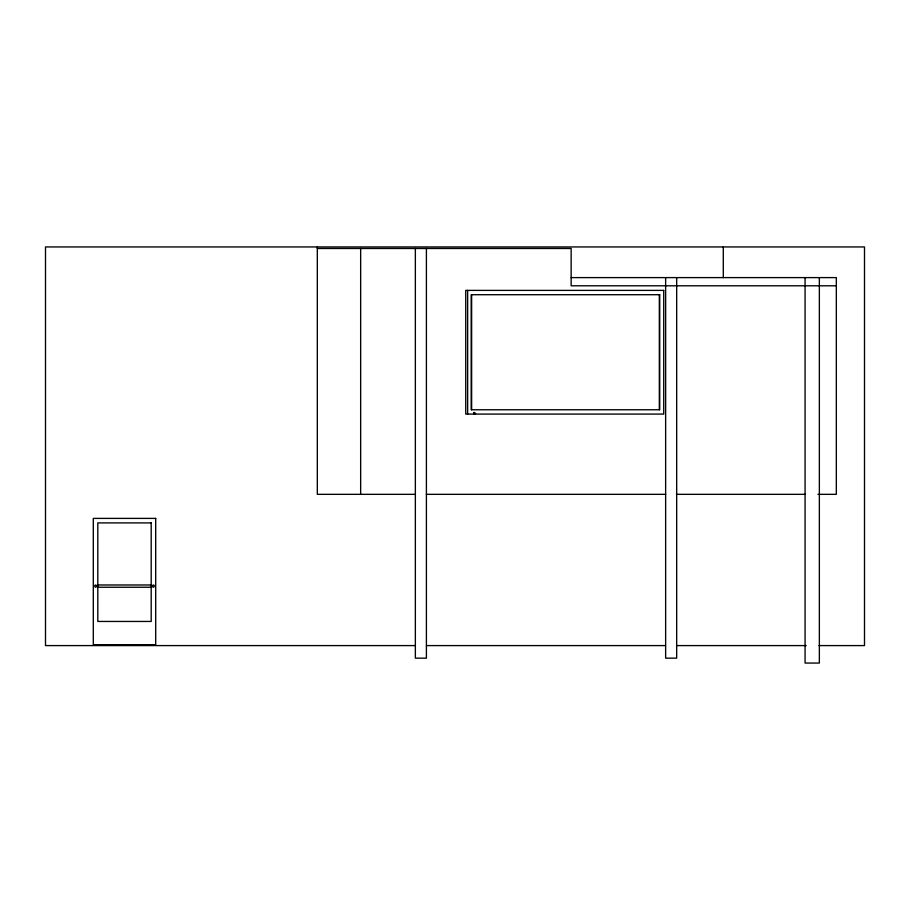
<?xml version="1.0" encoding="UTF-8"?>
<svg xmlns="http://www.w3.org/2000/svg" width="910" height="910" viewBox="0 0 910 910"><rect width="100%" height="100%" fill="white"/><g stroke="black" fill="none" stroke-linecap="round" stroke-linejoin="round"><path stroke-width="1.36" d="M473.837 412.981L473.814 414.084M473.769 412.981L474.417 412.355M96.642 586.404C94.492 589.452 93.662 583.151 96.528 585.539M152.47 585.539C155.337 583.151 154.507 589.452 152.357 586.404M317.317 248.487L571.15 248.487L571.15 285.797L836.324 285.797M571.15 277.607L836.324 277.607L836.324 494.335L817.953 494.335M475.441 414.084L475.441 413.208L475.373 414.084M415.358 494.335L317.317 494.335L317.317 246.94M426.403 494.335L665.642 494.335M676.448 494.335L805.236 494.335M97.427 584.982L151.617 584.982M97.427 587.234L151.617 587.234M415.188 645.588L45.5 645.588L45.5 246.94L864.5 246.94L864.5 645.588L819 645.588M426.562 645.588L665.438 645.588M676.812 645.588L806.203 645.588M819.353 277.607L819.353 663.06L805.077 663.06L805.077 277.607M723.291 246.94L723.291 277.607M676.676 277.607L676.676 658.158L665.642 658.158L665.642 277.607M659.318 294.715L659.318 409.762M471.63 294.715L471.63 409.762M467.649 290.392L467.649 414.084M426.403 248.487L426.403 658.158L415.358 658.158L415.358 248.487M360.656 248.487L360.656 494.335M474.315 413.106L474.906 413.367L474.349 413.015M663.72 290.392L465.738 290.392L465.738 414.084L663.72 414.084L663.72 290.392M659.727 294.715L471.221 294.715L471.221 409.762L659.727 409.762L659.727 294.715M155.712 518.393L93.298 518.393L93.298 644.758L155.712 644.758L155.701 518.393M151.196 522.909L97.802 522.909L97.814 621.45L151.196 621.45L151.196 522.909"/></g></svg>
